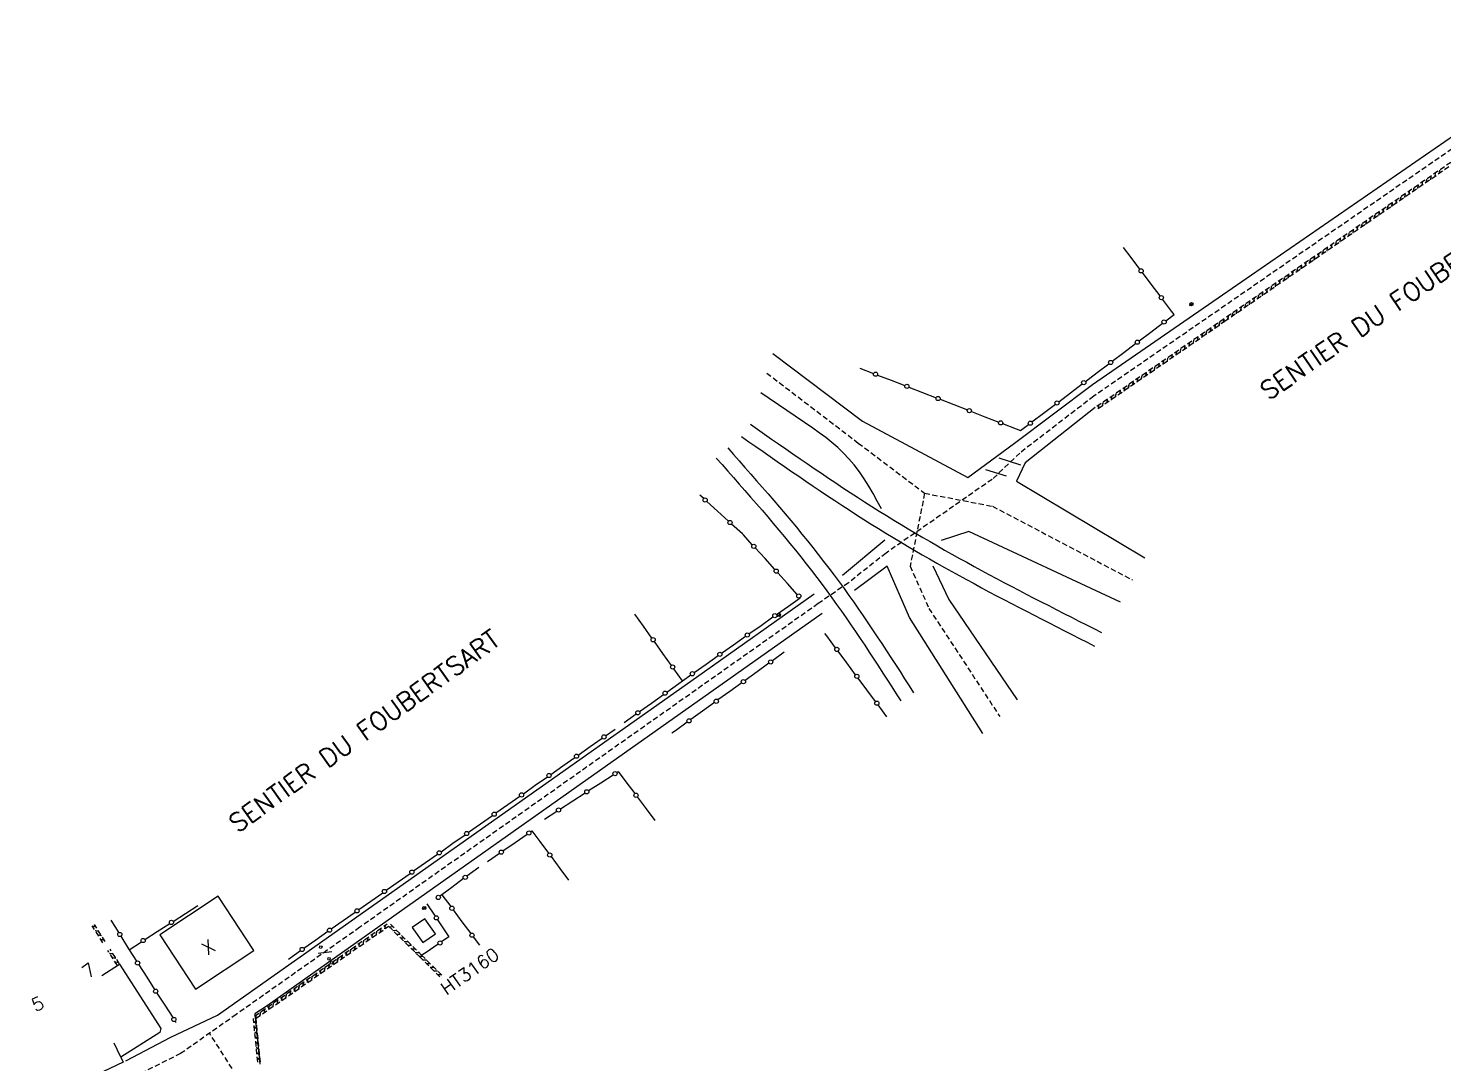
# Model space of a CAD drawing. Header units: millimetres. Extents: x 111999 to 113000, y 155000 to 156001.
# Drawn here: x 112513.3 to 112648.2, y 155901.4 to 156000 of the extents above; entities that cross this region are included whole.
import ezdxf
from ezdxf.enums import TextEntityAlignment as Align

# ---------------------------------------------------------------- set-up
doc = ezdxf.new("R2010")
doc.units = ezdxf.units.MM
doc.linetypes.add('DASHED', pattern=[0.75, 0.5, -0.25])
for name, color, linetype in [('W0001', 6, 'DASHED'), ('W0008', 7, 'CONTINUOUS'), ('W0112', 1, 'DASHED'), ('W0322', 7, 'CONTINUOUS'), ('W0471', 7, 'CONTINUOUS'), ('W0700', 7, 'CONTINUOUS'), ('W0989', 7, 'CONTINUOUS'), ('W0991', 7, 'CONTINUOUS'), ('W1102', 7, 'CONTINUOUS')]:
    doc.layers.add(name, color=color, linetype=linetype)
doc.styles.get("Standard").update_dxf_attribs({"font": 'romans.shx', "width": 0.85})

msp = doc.modelspace()

# ---------------------------------------------------------------- linework, layer by layer
at = {"layer": 'W0001'}
for p, q in [((112665.79, 156000), (112614.95, 155964.94)), ((112583.76, 155967.14), (112592.49, 155960.47)), ((112614.95, 155964.94), (112607.89, 155959.52)), ((112592.49, 155960.47), (112598.81, 155955.69)), ((112607.89, 155959.52), (112605.26, 155957.01)), ((112605.26, 155957.01), (112595.13, 155949.98)), ((112598.81, 155955.69), (112597.43, 155948.74)), ((112598.81, 155955.69), (112605.3, 155954.44)), ((112605.3, 155954.44), (112618.65, 155947.41)), ((112595.13, 155949.98), (112591.54, 155947.15)), ((112597.43, 155948.74), (112599.23, 155944.7)), ((112591.54, 155947.15), (112588.66, 155945.16)), ((112588.66, 155945.16), (112544.94, 155914.31)), ((112599.23, 155944.7), (112605.99, 155934.39)), ((112544.94, 155914.31), (112533.15, 155906)), ((112533.15, 155906), (112527.85, 155902.27)), ((112532.77, 155900.86), (112530.61, 155904.21)), ((112527.85, 155902.27), (112520.93, 155898.84))]:
    msp.add_line(p, q, dxfattribs=at)
at = {"layer": 'W0008'}
for p, q in [((112627.23, 155974.6), (112664.06, 156000)), ((112614.81, 155966.04), (112627.23, 155974.6)), ((112584.34, 155969), (112592.88, 155962.55)), ((112607.38, 155960.45), (112614.81, 155966.04)), ((112588.16, 155961.88), (112583.18, 155965.27)), ((112615.08, 155963.85), (112608.41, 155958.58)), ((112588.77, 155961.45), (112588.16, 155961.88)), ((112589.38, 155961), (112588.77, 155961.45)), ((112592.88, 155962.55), (112602.93, 155957.17)), ((112589.97, 155960.52), (112589.38, 155961)), ((112590.54, 155960.03), (112589.97, 155960.52)), ((112591.08, 155959.51), (112590.54, 155960.03)), ((112602.93, 155957.17), (112607.38, 155960.45)), ((112591.6, 155958.96), (112591.08, 155959.51)), ((112592.09, 155958.39), (112591.6, 155958.96)), ((112592.59, 155957.74), (112592.09, 155958.39)), ((112593.05, 155957.07), (112592.59, 155957.74)), ((112608.41, 155958.58), (112607.58, 155956.84)), ((112593.48, 155956.37), (112593.05, 155957.07)), ((112593.9, 155955.66), (112593.48, 155956.37)), ((112607.58, 155956.84), (112619.82, 155949.53)), ((112594.3, 155954.93), (112593.9, 155955.66)), ((112594.69, 155954.2), (112594.3, 155954.93)), ((112603.02, 155952.05), (112600.38, 155951.19)), ((112617.48, 155945.29), (112603.02, 155952.05)), ((112590.97, 155947.88), (112595.01, 155951.25)), ((112595.25, 155948.72), (112592.12, 155946.42)), ((112597.36, 155943.85), (112595.25, 155948.72)), ((112599.61, 155948.77), (112601.11, 155945.56)), ((112577.04, 155938.14), (112588.29, 155946.11)), ((112601.11, 155945.56), (112607.63, 155935.98)), ((112589.04, 155944.21), (112548.94, 155915.9)), ((112604.36, 155932.79), (112597.36, 155943.85)), ((112531.37, 155905.95), (112577.04, 155938.14)), ((112548.94, 155915.9), (112536.1, 155906.83)), ((112536.1, 155906.83), (112534.93, 155906.05)), ((112534.93, 155906.05), (112535.4, 155901.26)), ((112526.92, 155903.83), (112531.37, 155905.95)), ((112522.64, 155901.58), (112526.92, 155903.83))]:
    msp.add_line(p, q, dxfattribs=at)
at = {"layer": 'W0112'}
for p, q in [((112667.52, 156000), (112627.38, 155972.31)), ((112667.96, 156000), (112627.52, 155972.11)), ((112647.09, 155985.9), (112647.05, 155985.57)), ((112647.1, 155985.92), (112647.06, 155985.58)), ((112647.5, 155986.19), (112647.46, 155985.86)), ((112647.51, 155986.2), (112647.47, 155985.87)), ((112647.91, 155986.47), (112647.87, 155986.14)), ((112647.92, 155986.48), (112647.89, 155986.15)), ((112645.03, 155984.48), (112644.99, 155984.15)), ((112645.04, 155984.5), (112645, 155984.17)), ((112645.44, 155984.77), (112645.4, 155984.44)), ((112645.46, 155984.78), (112645.42, 155984.45)), ((112645.85, 155985.05), (112645.81, 155984.72)), ((112645.87, 155985.06), (112645.83, 155984.73)), ((112646.26, 155985.34), (112646.22, 155985.01)), ((112646.28, 155985.35), (112646.24, 155985.02)), ((112646.67, 155985.62), (112646.63, 155985.29)), ((112646.69, 155985.63), (112646.65, 155985.3)), ((112642.97, 155983.07), (112642.93, 155982.73)), ((112642.99, 155983.08), (112642.95, 155982.75)), ((112643.38, 155983.35), (112643.34, 155983.02)), ((112643.4, 155983.36), (112643.36, 155983.03)), ((112643.79, 155983.63), (112643.75, 155983.3)), ((112643.81, 155983.64), (112643.77, 155983.31)), ((112644.2, 155983.92), (112644.16, 155983.59)), ((112644.22, 155983.93), (112644.18, 155983.6)), ((112644.62, 155984.2), (112644.58, 155983.87)), ((112644.63, 155984.21), (112644.59, 155983.88)), ((112640.91, 155981.65), (112640.87, 155981.31)), ((112640.93, 155981.66), (112640.89, 155981.33)), ((112641.32, 155981.93), (112641.28, 155981.6)), ((112641.34, 155981.94), (112641.3, 155981.61)), ((112641.73, 155982.21), (112641.7, 155981.88)), ((112641.75, 155982.22), (112641.71, 155981.89)), ((112642.15, 155982.5), (112642.11, 155982.17)), ((112642.16, 155982.51), (112642.12, 155982.18)), ((112642.56, 155982.78), (112642.52, 155982.45)), ((112642.57, 155982.79), (112642.54, 155982.46)), ((112639.26, 155980.51), (112639.23, 155980.18)), ((112639.28, 155980.52), (112639.24, 155980.19)), ((112639.68, 155980.79), (112639.64, 155980.46)), ((112639.69, 155980.81), (112639.65, 155980.47)), ((112640.09, 155981.08), (112640.05, 155980.75)), ((112640.1, 155981.09), (112640.07, 155980.76)), ((112640.5, 155981.36), (112640.46, 155981.03)), ((112640.52, 155981.37), (112640.48, 155981.04)), ((112637.21, 155979.09), (112637.17, 155978.76)), ((112637.22, 155979.1), (112637.18, 155978.77)), ((112637.62, 155979.37), (112637.58, 155979.04)), ((112637.63, 155979.39), (112637.6, 155979.06)), ((112638.03, 155979.66), (112637.99, 155979.33)), ((112638.05, 155979.67), (112638.01, 155979.34)), ((112638.44, 155979.94), (112638.4, 155979.61)), ((112638.46, 155979.95), (112638.42, 155979.62)), ((112638.85, 155980.23), (112638.81, 155979.9)), ((112638.87, 155980.24), (112638.83, 155979.91)), ((112635.15, 155977.67), (112635.11, 155977.34)), ((112635.17, 155977.68), (112635.13, 155977.35)), ((112635.56, 155977.96), (112635.52, 155977.62)), ((112635.58, 155977.97), (112635.54, 155977.64)), ((112635.97, 155978.24), (112635.93, 155977.91)), ((112635.99, 155978.25), (112635.95, 155977.92)), ((112636.38, 155978.52), (112636.34, 155978.19)), ((112636.4, 155978.53), (112636.36, 155978.2)), ((112636.8, 155978.81), (112636.76, 155978.48)), ((112636.81, 155978.82), (112636.77, 155978.49)), ((112633.09, 155976.25), (112633.05, 155975.92)), ((112633.11, 155976.26), (112633.07, 155975.93)), ((112633.5, 155976.54), (112633.46, 155976.2)), ((112633.52, 155976.55), (112633.48, 155976.22)), ((112633.91, 155976.82), (112633.88, 155976.49)), ((112633.93, 155976.83), (112633.89, 155976.5)), ((112634.33, 155977.1), (112634.29, 155976.77)), ((112634.34, 155977.11), (112634.3, 155976.78)), ((112634.74, 155977.39), (112634.7, 155977.06)), ((112634.75, 155977.4), (112634.71, 155977.07)), ((112631.44, 155975.12), (112631.41, 155974.79)), ((112631.46, 155975.13), (112631.42, 155974.8)), ((112631.86, 155975.4), (112631.82, 155975.07)), ((112631.87, 155975.41), (112631.83, 155975.08)), ((112632.27, 155975.68), (112632.23, 155975.35)), ((112632.28, 155975.7), (112632.25, 155975.36)), ((112632.68, 155975.97), (112632.64, 155975.64)), ((112632.7, 155975.98), (112632.66, 155975.65)), ((112629.39, 155973.7), (112629.35, 155973.37)), ((112629.4, 155973.71), (112629.36, 155973.38)), ((112629.8, 155973.98), (112629.76, 155973.65)), ((112629.81, 155973.99), (112629.78, 155973.66)), ((112630.21, 155974.26), (112630.17, 155973.93)), ((112630.23, 155974.28), (112630.19, 155973.95)), ((112630.62, 155974.55), (112630.58, 155974.22)), ((112630.64, 155974.56), (112630.6, 155974.23)), ((112631.03, 155974.83), (112630.99, 155974.5)), ((112631.05, 155974.84), (112631.01, 155974.51)), ((112627.38, 155972.31), (112615.19, 155963.91)), ((112627.33, 155972.28), (112627.29, 155971.95)), ((112627.35, 155972.29), (112627.31, 155971.96)), ((112627.74, 155972.56), (112627.7, 155972.23)), ((112627.76, 155972.57), (112627.72, 155972.24)), ((112628.15, 155972.85), (112628.11, 155972.51)), ((112628.17, 155972.86), (112628.13, 155972.53)), ((112628.56, 155973.13), (112628.52, 155972.8)), ((112628.58, 155973.14), (112628.54, 155972.81)), ((112628.98, 155973.41), (112628.94, 155973.08)), ((112628.99, 155973.42), (112628.95, 155973.09)), ((112627.52, 155972.11), (112615.33, 155963.71)), ((112625.27, 155970.86), (112625.23, 155970.53)), ((112625.29, 155970.87), (112625.25, 155970.54)), ((112625.68, 155971.14), (112625.64, 155970.81)), ((112625.7, 155971.15), (112625.66, 155970.82)), ((112626.09, 155971.43), (112626.05, 155971.1)), ((112626.11, 155971.44), (112626.07, 155971.11)), ((112626.51, 155971.71), (112626.47, 155971.38)), ((112626.52, 155971.72), (112626.48, 155971.39)), ((112626.92, 155971.99), (112626.88, 155971.66)), ((112626.93, 155972.01), (112626.89, 155971.67)), ((112623.62, 155969.72), (112623.58, 155969.39)), ((112623.64, 155969.73), (112623.6, 155969.4)), ((112624.04, 155970.01), (112624, 155969.68)), ((112624.05, 155970.02), (112624.01, 155969.69)), ((112624.45, 155970.29), (112624.41, 155969.96)), ((112624.46, 155970.3), (112624.42, 155969.97)), ((112624.86, 155970.57), (112624.82, 155970.24)), ((112624.88, 155970.59), (112624.84, 155970.26)), ((112621.57, 155968.3), (112621.53, 155967.97)), ((112621.58, 155968.32), (112621.54, 155967.99)), ((112621.98, 155968.59), (112621.94, 155968.26)), ((112621.99, 155968.6), (112621.95, 155968.27)), ((112622.39, 155968.87), (112622.35, 155968.54)), ((112622.41, 155968.88), (112622.37, 155968.55)), ((112622.8, 155969.16), (112622.76, 155968.83)), ((112622.82, 155969.17), (112622.78, 155968.84)), ((112623.21, 155969.44), (112623.17, 155969.11)), ((112623.23, 155969.45), (112623.19, 155969.12)), ((112619.51, 155966.89), (112619.47, 155966.55)), ((112619.52, 155966.9), (112619.48, 155966.57)), ((112619.92, 155967.17), (112619.88, 155966.84)), ((112619.94, 155967.18), (112619.9, 155966.85)), ((112620.33, 155967.45), (112620.29, 155967.12)), ((112620.35, 155967.46), (112620.31, 155967.13)), ((112620.74, 155967.74), (112620.7, 155967.41)), ((112620.76, 155967.75), (112620.72, 155967.42)), ((112621.15, 155968.02), (112621.11, 155967.69)), ((112621.17, 155968.03), (112621.13, 155967.7)), ((112617.45, 155965.47), (112617.41, 155965.14)), ((112617.47, 155965.48), (112617.43, 155965.15)), ((112617.86, 155965.75), (112617.82, 155965.42)), ((112617.88, 155965.76), (112617.84, 155965.43)), ((112618.27, 155966.03), (112618.23, 155965.7)), ((112618.29, 155966.05), (112618.25, 155965.71)), ((112618.68, 155966.32), (112618.64, 155965.99)), ((112618.7, 155966.33), (112618.66, 155966)), ((112619.1, 155966.6), (112619.06, 155966.27)), ((112619.11, 155966.61), (112619.07, 155966.28)), ((112615.41, 155964.06), (112615.37, 155963.73)), ((112615.8, 155964.33), (112615.76, 155964)), ((112615.82, 155964.34), (112615.78, 155964.01)), ((112616.21, 155964.62), (112616.17, 155964.28)), ((112616.23, 155964.63), (112616.19, 155964.3)), ((112616.63, 155964.9), (112616.59, 155964.57)), ((112616.64, 155964.91), (112616.6, 155964.58)), ((112617.04, 155965.18), (112617, 155964.85)), ((112617.05, 155965.19), (112617.01, 155964.86)), ((112615.39, 155964.05), (112615.35, 155963.72)), ((112520.45, 155912.82), (112519.43, 155914.44)), ((112519.77, 155914.36), (112519.45, 155914.41)), ((112519.79, 155914.34), (112519.46, 155914.39)), ((112520.66, 155912.96), (112519.64, 155914.57)), ((112534.91, 155905.85), (112547.54, 155914.63)), ((112535.05, 155905.64), (112547.69, 155914.42)), ((112546.93, 155913.9), (112546.97, 155914.23)), ((112546.95, 155913.91), (112546.99, 155914.24)), ((112547.34, 155914.18), (112547.38, 155914.51)), ((112547.36, 155914.19), (112547.4, 155914.52)), ((112547.69, 155914.42), (112550.63, 155911.52)), ((112547.74, 155914.37), (112548.08, 155914.39)), ((112547.76, 155914.35), (112548.09, 155914.38)), ((112547.86, 155914.6), (112550.81, 155911.69)), ((112520.04, 155913.94), (112519.71, 155913.99)), ((112520.05, 155913.92), (112519.72, 155913.97)), ((112520.31, 155913.51), (112519.98, 155913.57)), ((112520.32, 155913.5), (112519.99, 155913.55)), ((112520.58, 155913.09), (112520.25, 155913.14)), ((112520.59, 155913.07), (112520.26, 155913.13)), ((112544.88, 155912.47), (112544.92, 155912.8)), ((112544.89, 155912.48), (112544.93, 155912.81)), ((112545.29, 155912.76), (112545.33, 155913.09)), ((112545.31, 155912.77), (112545.34, 155913.1)), ((112545.7, 155913.04), (112545.74, 155913.37)), ((112545.72, 155913.05), (112545.75, 155913.38)), ((112546.11, 155913.33), (112546.15, 155913.66)), ((112546.13, 155913.34), (112546.16, 155913.67)), ((112546.52, 155913.61), (112546.56, 155913.94)), ((112546.54, 155913.62), (112546.57, 155913.95)), ((112548.1, 155914.02), (112548.43, 155914.04)), ((112548.11, 155914), (112548.45, 155914.03)), ((112548.46, 155913.66), (112548.79, 155913.69)), ((112548.47, 155913.65), (112548.8, 155913.67)), ((112548.81, 155913.31), (112549.14, 155913.34)), ((112548.83, 155913.3), (112549.16, 155913.32)), ((112549.17, 155912.96), (112549.5, 155912.99)), ((112549.18, 155912.95), (112549.51, 155912.97)), ((112521.83, 155910.67), (112520.91, 155912.1)), ((112521.41, 155911.78), (112521.08, 155911.83)), ((112521.42, 155911.77), (112521.09, 155911.82)), ((112522.04, 155910.81), (112521.12, 155912.24)), ((112541.11, 155912.36), (112541.14, 155912.56)), ((112541.11, 155912.36), (112541.3, 155912.33)), ((112541.14, 155912.56), (112541.34, 155912.53)), ((112541.34, 155912.53), (112541.3, 155912.33)), ((112543.24, 155911.33), (112543.27, 155911.66)), ((112543.25, 155911.34), (112543.29, 155911.67)), ((112543.65, 155911.61), (112543.68, 155911.95)), ((112543.66, 155911.63), (112543.7, 155911.96)), ((112544.06, 155911.9), (112544.09, 155912.23)), ((112544.07, 155911.91), (112544.11, 155912.24)), ((112544.47, 155912.19), (112544.51, 155912.52)), ((112544.48, 155912.2), (112544.52, 155912.53)), ((112549.52, 155912.61), (112549.85, 155912.63)), ((112549.54, 155912.6), (112549.87, 155912.62)), ((112549.88, 155912.26), (112550.21, 155912.28)), ((112549.89, 155912.25), (112550.22, 155912.27)), ((112550.23, 155911.91), (112550.57, 155911.93)), ((112550.25, 155911.89), (112550.58, 155911.92)), ((112550.59, 155911.56), (112550.92, 155911.58)), ((112550.6, 155911.54), (112550.94, 155911.57)), ((112550.63, 155911.52), (112552.77, 155909.41)), ((112550.81, 155911.69), (112552.94, 155909.58)), ((112521.68, 155911.36), (112521.35, 155911.41)), ((112521.69, 155911.35), (112521.36, 155911.4)), ((112521.95, 155910.94), (112521.62, 155910.99)), ((112521.96, 155910.93), (112521.63, 155910.98)), ((112541.18, 155909.9), (112541.22, 155910.23)), ((112541.2, 155909.91), (112541.24, 155910.25)), ((112541.59, 155910.19), (112541.63, 155910.52)), ((112541.61, 155910.2), (112541.65, 155910.53)), ((112541.89, 155911.25), (112541.92, 155911.44)), ((112541.89, 155911.25), (112542.08, 155911.21)), ((112541.92, 155911.44), (112542.12, 155911.41)), ((112542, 155910.47), (112542.04, 155910.8)), ((112542.02, 155910.48), (112542.06, 155910.82)), ((112542.12, 155911.41), (112542.08, 155911.21)), ((112542.15, 155910.86), (112542.18, 155911.05)), ((112542.15, 155910.86), (112542.34, 155910.82)), ((112542.18, 155911.05), (112542.38, 155911.02)), ((112542.38, 155911.02), (112542.34, 155910.82)), ((112542.41, 155910.76), (112542.45, 155911.09)), ((112542.43, 155910.77), (112542.47, 155911.1)), ((112542.83, 155911.04), (112542.86, 155911.38)), ((112542.84, 155911.06), (112542.88, 155911.39)), ((112550.95, 155911.21), (112551.28, 155911.23)), ((112550.96, 155911.19), (112551.29, 155911.21)), ((112551.3, 155910.85), (112551.63, 155910.88)), ((112551.32, 155910.84), (112551.65, 155910.86)), ((112551.66, 155910.5), (112551.99, 155910.53)), ((112551.67, 155910.49), (112552, 155910.51)), ((112552.01, 155910.15), (112552.35, 155910.17)), ((112552.03, 155910.14), (112552.36, 155910.16)), ((112539.13, 155908.48), (112539.17, 155908.81)), ((112539.15, 155908.49), (112539.18, 155908.82)), ((112539.54, 155908.76), (112539.58, 155909.09)), ((112539.56, 155908.77), (112539.59, 155909.1)), ((112539.95, 155909.05), (112539.99, 155909.38)), ((112539.97, 155909.06), (112540.01, 155909.39)), ((112540.36, 155909.33), (112540.4, 155909.66)), ((112540.38, 155909.34), (112540.42, 155909.67)), ((112540.77, 155909.62), (112540.81, 155909.95)), ((112540.79, 155909.63), (112540.83, 155909.96)), ((112552.37, 155909.8), (112552.7, 155909.82)), ((112552.38, 155909.79), (112552.72, 155909.81)), ((112537.49, 155907.34), (112537.53, 155907.67)), ((112537.5, 155907.35), (112537.54, 155907.68)), ((112537.9, 155907.62), (112537.94, 155907.95)), ((112537.91, 155907.63), (112537.95, 155907.96)), ((112538.31, 155907.91), (112538.35, 155908.24)), ((112538.32, 155907.92), (112538.36, 155908.25)), ((112538.72, 155908.19), (112538.76, 155908.52)), ((112538.74, 155908.2), (112538.77, 155908.53)), ((112535.43, 155905.91), (112535.47, 155906.24)), ((112535.45, 155905.92), (112535.49, 155906.25)), ((112535.84, 155906.19), (112535.88, 155906.52)), ((112535.86, 155906.21), (112535.9, 155906.54)), ((112536.26, 155906.48), (112536.29, 155906.81)), ((112536.27, 155906.49), (112536.31, 155906.82)), ((112536.67, 155906.76), (112536.7, 155907.1)), ((112536.68, 155906.78), (112536.72, 155907.11)), ((112537.08, 155907.05), (112537.11, 155907.38)), ((112537.09, 155907.06), (112537.13, 155907.39)), ((112535.21, 155901.46), (112534.8, 155905.62)), ((112535.1, 155905.13), (112534.83, 155905.33)), ((112535.1, 155905.11), (112534.83, 155905.31)), ((112535.15, 155904.63), (112534.88, 155904.83)), ((112535.15, 155904.61), (112534.88, 155904.81)), ((112535.02, 155905.62), (112535.06, 155905.95)), ((112535.04, 155905.63), (112535.08, 155905.97)), ((112535.46, 155901.49), (112535.05, 155905.64)), ((112535.2, 155904.14), (112534.93, 155904.33)), ((112535.2, 155904.12), (112534.93, 155904.31)), ((112535.25, 155903.64), (112534.98, 155903.83)), ((112535.25, 155903.62), (112534.98, 155903.81)), ((112535.3, 155903.14), (112535.03, 155903.34)), ((112535.3, 155903.12), (112535.03, 155903.32)), ((112535.34, 155902.64), (112535.07, 155902.84)), ((112535.35, 155902.62), (112535.08, 155902.82)), ((112535.39, 155902.15), (112535.12, 155902.34)), ((112535.4, 155902.13), (112535.13, 155902.32)), ((112535.44, 155901.65), (112535.17, 155901.84)), ((112535.44, 155901.63), (112535.17, 155901.82))]:
    msp.add_line(p, q, dxfattribs=at)
at = {"layer": 'W0322'}
for p, q in [((112618.5, 155978.16), (112617.78, 155979.11)), ((112619.34, 155977.04), (112618.5, 155978.16)), ((112620.43, 155975.6), (112619.59, 155976.72)), ((112621.27, 155974.49), (112620.43, 155975.6)), ((112622.36, 155973.05), (112621.51, 155974.17)), ((112621.81, 155972.13), (112622.6, 155972.73)), ((112622.6, 155972.73), (112622.36, 155973.05)), ((112619.26, 155970.2), (112620.38, 155971.04)), ((112620.38, 155971.04), (112621.49, 155971.89)), ((112617.82, 155969.11), (112618.94, 155969.96)), ((112616.71, 155968.27), (112617.82, 155969.11)), ((112592.64, 155967.61), (112593.95, 155967.1)), ((112594.32, 155966.95), (112595.62, 155966.45)), ((112614.15, 155966.34), (112615.27, 155967.18)), ((112615.27, 155967.18), (112616.39, 155968.03)), ((112595.62, 155966.45), (112596.93, 155965.94)), ((112597.3, 155965.8), (112598.61, 155965.29)), ((112612.72, 155965.25), (112613.83, 155966.1)), ((112598.61, 155965.29), (112599.91, 155964.78)), ((112600.28, 155964.64), (112601.59, 155964.13)), ((112601.59, 155964.13), (112602.89, 155963.62)), ((112610.16, 155963.32), (112611.28, 155964.17)), ((112611.6, 155964.41), (112612.72, 155965.25)), ((112603.27, 155963.48), (112604.57, 155962.97)), ((112604.57, 155962.97), (112605.88, 155962.46)), ((112609.05, 155962.48), (112610.16, 155963.32)), ((112606.25, 155962.32), (112607.55, 155961.81)), ((112607.55, 155961.81), (112607.95, 155961.65)), ((112607.95, 155961.65), (112608.73, 155962.24)), ((112577.74, 155955.18), (112577.37, 155955.51)), ((112579.07, 155953.97), (112578.03, 155954.91)), ((112580.1, 155953.02), (112579.07, 155953.97)), ((112581.43, 155951.81), (112580.4, 155952.75)), ((112581.54, 155951.71), (112581.43, 155951.81)), ((112582.38, 155950.78), (112581.54, 155951.71)), ((112583.59, 155949.45), (112582.65, 155950.49)), ((112584.53, 155948.41), (112583.59, 155949.45)), ((112585.73, 155947.07), (112584.8, 155948.11)), ((112586.67, 155946.04), (112585.73, 155947.07)), ((112585.82, 155944.93), (112586.95, 155945.73)), ((112586.95, 155945.73), (112586.94, 155945.74)), ((112571.99, 155943.02), (112571.17, 155944.16)), ((112583.21, 155943.09), (112584.35, 155943.89)), ((112584.68, 155944.12), (112585.82, 155944.93)), ((112572.8, 155941.88), (112571.99, 155943.02)), ((112582.06, 155942.28), (112583.21, 155943.09)), ((112573.85, 155940.42), (112573.04, 155941.55)), ((112579.45, 155940.44), (112580.59, 155941.25)), ((112580.59, 155941.25), (112581.73, 155942.05)), ((112589.48, 155942.08), (112589.31, 155942.31)), ((112590.32, 155940.96), (112589.48, 155942.08)), ((112574.67, 155939.28), (112573.85, 155940.42)), ((112577.97, 155939.4), (112579.12, 155940.21)), ((112585.43, 155940.54), (112584.29, 155939.72)), ((112591.39, 155939.51), (112590.56, 155940.64)), ((112575.72, 155937.82), (112574.9, 155938.95)), ((112576.83, 155938.6), (112577.97, 155939.4)), ((112582.83, 155938.66), (112581.69, 155937.85)), ((112583.97, 155939.48), (112582.83, 155938.66)), ((112592.23, 155938.39), (112591.39, 155939.51)), ((112574.22, 155936.74), (112575.36, 155937.56)), ((112575.36, 155937.56), (112575.72, 155937.82)), ((112575.72, 155937.82), (112576.5, 155938.37)), ((112581.37, 155937.61), (112580.23, 155936.79)), ((112593.31, 155936.95), (112592.47, 155938.07)), ((112572.76, 155935.69), (112573.9, 155936.51)), ((112578.77, 155935.74), (112577.64, 155934.92)), ((112580.23, 155936.79), (112579.1, 155935.98)), ((112594.14, 155935.83), (112593.31, 155936.95)), ((112570.16, 155933.83), (112571.3, 155934.65)), ((112571.62, 155934.88), (112572.76, 155935.69)), ((112577.64, 155934.92), (112576.5, 155934.11)), ((112595.22, 155934.38), (112594.38, 155935.51)), ((112568.39, 155932.57), (112569.3, 155933.21)), ((112575.04, 155933.05), (112574.71, 155932.82)), ((112576.18, 155933.87), (112575.04, 155933.05)), ((112566.92, 155931.54), (112568.06, 155932.34)), ((112564.3, 155929.7), (112565.44, 155930.5)), ((112565.77, 155930.73), (112566.92, 155931.54)), ((112563.15, 155928.89), (112564.3, 155929.7)), ((112569.45, 155929.07), (112569.6, 155929.17)), ((112569.6, 155929.17), (112570.33, 155928.19)), ((112560.54, 155927.05), (112561.68, 155927.86)), ((112561.68, 155927.86), (112562.83, 155928.66)), ((112566.76, 155927.34), (112567.94, 155928.09)), ((112567.94, 155928.09), (112569.11, 155928.85)), ((112570.33, 155928.19), (112571.17, 155927.07)), ((112559.07, 155926.01), (112560.21, 155926.82)), ((112564.07, 155925.6), (112565.25, 155926.36)), ((112565.25, 155926.36), (112566.43, 155927.12)), ((112571.41, 155926.74), (112572.24, 155925.62)), ((112556.45, 155924.17), (112557.59, 155924.98)), ((112557.92, 155925.21), (112559.07, 155926.01)), ((112562.56, 155924.63), (112563.74, 155925.38)), ((112572.24, 155925.62), (112573.08, 155924.5)), ((112555.3, 155923.37), (112556.45, 155924.17)), ((112552.69, 155921.52), (112553.83, 155922.33)), ((112553.83, 155922.33), (112554.98, 155923.14)), ((112558.6, 155921.59), (112559.75, 155922.39)), ((112559.75, 155922.39), (112560.91, 155923.18)), ((112561.23, 155923.41), (112561.35, 155923.5)), ((112561.35, 155923.5), (112562.1, 155922.49)), ((112562.1, 155922.49), (112562.94, 155921.37)), ((112551.22, 155920.49), (112552.36, 155921.29)), ((112557.12, 155920.57), (112558.27, 155921.37)), ((112563.18, 155921.05), (112564.02, 155919.92)), ((112550.07, 155919.68), (112551.22, 155920.49)), ((112556.28, 155920.02), (112555.16, 155919.18)), ((112564.02, 155919.92), (112564.85, 155918.8)), ((112547.45, 155917.84), (112548.6, 155918.65)), ((112548.6, 155918.65), (112549.74, 155919.45)), ((112554.84, 155918.95), (112553.71, 155918.11)), ((112545.98, 155916.8), (112547.13, 155917.61)), ((112552.27, 155917.04), (112552.21, 155917)), ((112552.78, 155917.41), (112552.59, 155917.28)), ((112553.71, 155918.11), (112552.78, 155917.41)), ((112552.78, 155917.41), (112553.61, 155916.29)), ((112527.15, 155914.88), (112528.32, 155915.64)), ((112528.32, 155915.64), (112529.5, 155916.4)), ((112543.36, 155914.96), (112544.51, 155915.77)), ((112544.84, 155916), (112545.98, 155916.8)), ((112551.35, 155916.54), (112552.13, 155915.38)), ((112553.85, 155915.97), (112554.69, 155914.84)), ((112521.21, 155914.99), (112521.95, 155913.8)), ((112525.63, 155913.91), (112526.81, 155914.67)), ((112542.22, 155914.16), (112543.36, 155914.96)), ((112552.35, 155915.04), (112553.12, 155913.88)), ((112554.69, 155914.84), (112555.52, 155913.72)), ((112522.16, 155913.46), (112522.89, 155912.26)), ((112522.94, 155912.18), (112524.12, 155912.94)), ((112524.45, 155913.16), (112525.63, 155913.91)), ((112539.6, 155912.32), (112540.75, 155913.12)), ((112540.75, 155913.12), (112541.89, 155913.93)), ((112553.44, 155913.4), (112552.75, 155912.94)), ((112553.12, 155913.88), (112553.44, 155913.4)), ((112555.76, 155913.4), (112556.36, 155912.6)), ((112522.89, 155912.26), (112522.94, 155912.18)), ((112522.94, 155912.18), (112523.64, 155911.08)), ((112538.13, 155911.28), (112539.28, 155912.09)), ((112542.26, 155911.96), (112540.96, 155911.8)), ((112551.27, 155911.92), (112550.8, 155911.61)), ((112552.42, 155912.71), (112551.27, 155911.92)), ((112523.86, 155910.75), (112524.62, 155909.57)), ((112524.62, 155909.57), (112525.37, 155908.39)), ((112525.59, 155908.05), (112526.34, 155906.88)), ((112526.34, 155906.88), (112527.1, 155905.7)), ((112527.32, 155905.36), (112527.39, 155905.25))]:
    msp.add_line(p, q, dxfattribs=at)
for centre in [(112619.46, 155976.88), (112621.39, 155974.33), (112621.65, 155972.01), (112619.1, 155970.08), (112616.55, 155968.15), (112594.13, 155967.03), (112597.12, 155965.87), (112613.99, 155966.22), (112600.1, 155964.71), (112611.44, 155964.29), (112603.08, 155963.55), (112606.06, 155962.39), (112608.89, 155962.36), (112577.88, 155955.04), (112580.25, 155952.89), (112582.52, 155950.63), (112584.66, 155948.26), (112586.81, 155945.89), (112584.52, 155944.01), (112572.92, 155941.72), (112581.9, 155942.17), (112579.28, 155940.33), (112584.13, 155939.6), (112590.44, 155940.8), (112574.78, 155939.12), (112576.66, 155938.48), (112592.35, 155938.23), (112581.53, 155937.73), (112574.06, 155936.63), (112578.94, 155935.86), (112594.26, 155935.67), (112571.46, 155934.76), (112576.34, 155933.99), (112568.23, 155932.46), (112565.61, 155930.62), (112569.28, 155928.96), (112562.99, 155928.78), (112560.37, 155926.93), (112566.59, 155927.23), (112571.29, 155926.9), (112557.76, 155925.09), (112563.9, 155925.49), (112555.14, 155923.25), (112561.07, 155923.3), (112552.52, 155921.41), (112558.44, 155921.48), (112563.06, 155921.21), (112549.91, 155919.57), (112555, 155919.07), (112547.29, 155917.73), (112552.43, 155917.16), (112544.67, 155915.88), (112553.73, 155916.13), (112526.98, 155914.78), (112542.06, 155914.04), (112552.24, 155915.21), (112522.05, 155913.63), (112524.28, 155913.05), (112552.59, 155912.82), (112555.64, 155913.56), (112539.44, 155912.2), (112523.75, 155910.91), (112525.48, 155908.22), (112527.21, 155905.53)]:
    msp.add_circle(centre, 0.2, dxfattribs=at)
at = {"layer": 'W0471'}
for p, q in [((112624.08, 155973.59), (112624.43, 155973.84)), ((112584.76, 155943.95), (112585.1, 155944.2)), ((112550.91, 155916.03), (112551.26, 155916.28))]:
    msp.add_line(p, q, dxfattribs=at)
for centre in [(112624.26, 155973.71), (112584.93, 155944.08), (112551.08, 155916.15)]:
    msp.add_circle(centre, 0.15, dxfattribs=at)
at = {"layer": 'W0700'}
for p, q in [((112582.19, 155962.27), (112582.86, 155961.8)), ((112582.86, 155961.8), (112583.54, 155961.32)), ((112581.36, 155961.08), (112582.04, 155960.6)), ((112582.04, 155960.6), (112582.72, 155960.13)), ((112582.72, 155960.13), (112583.4, 155959.66)), ((112583.54, 155961.32), (112584.21, 155960.85)), ((112584.21, 155960.85), (112584.89, 155960.38)), ((112584.89, 155960.38), (112585.57, 155959.91)), ((112578.94, 155959.04), (112579.49, 155958.42)), ((112580.03, 155960.01), (112580.58, 155959.38)), ((112580.58, 155959.38), (112581.13, 155958.76)), ((112581.13, 155958.76), (112581.68, 155958.13)), ((112583.4, 155959.66), (112584.08, 155959.18)), ((112584.08, 155959.18), (112584.76, 155958.71)), ((112584.76, 155958.71), (112585.44, 155958.24)), ((112585.57, 155959.91), (112586.25, 155959.45)), ((112586.25, 155959.45), (112586.93, 155958.98)), ((112586.93, 155958.98), (112587.61, 155958.51)), ((112605.89, 155959.06), (112607.95, 155958.4)), ((112579.49, 155958.42), (112580.04, 155957.8)), ((112580.04, 155957.8), (112580.59, 155957.18)), ((112581.68, 155958.13), (112582.24, 155957.5)), ((112582.24, 155957.5), (112582.79, 155956.88)), ((112585.44, 155958.24), (112586.12, 155957.77)), ((112586.12, 155957.77), (112586.8, 155957.3)), ((112587.61, 155958.51), (112588.29, 155958.05)), ((112588.29, 155958.05), (112588.97, 155957.59)), ((112588.97, 155957.59), (112589.65, 155957.13)), ((112606.63, 155957.31), (112604.66, 155957.93)), ((112580.59, 155957.18), (112581.13, 155956.56)), ((112581.13, 155956.56), (112581.68, 155955.94)), ((112582.79, 155956.88), (112583.33, 155956.25)), ((112583.33, 155956.25), (112583.88, 155955.62)), ((112586.8, 155957.3), (112587.49, 155956.84)), ((112587.49, 155956.84), (112588.17, 155956.37)), ((112588.17, 155956.37), (112588.86, 155955.91)), ((112589.65, 155957.13), (112590.34, 155956.67)), ((112590.34, 155956.67), (112591.02, 155956.21)), ((112591.02, 155956.21), (112591.71, 155955.76)), ((112581.68, 155955.94), (112582.22, 155955.31)), ((112582.22, 155955.31), (112582.77, 155954.69)), ((112582.77, 155954.69), (112583.31, 155954.06)), ((112583.88, 155955.62), (112584.43, 155954.99)), ((112584.43, 155954.99), (112584.97, 155954.35)), ((112588.86, 155955.91), (112589.55, 155955.45)), ((112589.55, 155955.45), (112590.24, 155954.99)), ((112590.24, 155954.99), (112590.93, 155954.54)), ((112591.71, 155955.76), (112592.4, 155955.31)), ((112592.4, 155955.31), (112593.09, 155954.87)), ((112593.09, 155954.87), (112593.78, 155954.42)), ((112583.31, 155954.06), (112583.85, 155953.43)), ((112583.85, 155953.43), (112584.38, 155952.8)), ((112584.97, 155954.35), (112585.51, 155953.72)), ((112585.51, 155953.72), (112586.04, 155953.08)), ((112590.93, 155954.54), (112591.62, 155954.09)), ((112591.62, 155954.09), (112592.32, 155953.64)), ((112592.32, 155953.64), (112593.01, 155953.19)), ((112593.78, 155954.42), (112594.48, 155953.98)), ((112594.48, 155953.98), (112595.18, 155953.55)), ((112595.18, 155953.55), (112595.88, 155953.12)), ((112584.38, 155952.8), (112584.91, 155952.17)), ((112584.91, 155952.17), (112585.44, 155951.54)), ((112586.04, 155953.08), (112586.58, 155952.44)), ((112586.58, 155952.44), (112587.11, 155951.8)), ((112593.01, 155953.19), (112593.71, 155952.75)), ((112593.71, 155952.75), (112594.41, 155952.31)), ((112594.41, 155952.31), (112595.12, 155951.88)), ((112595.88, 155953.12), (112596.56, 155952.7)), ((112596.56, 155952.7), (112597.25, 155952.28)), ((112597.25, 155952.28), (112597.94, 155951.87)), ((112585.44, 155951.54), (112585.97, 155950.9)), ((112585.97, 155950.9), (112586.49, 155950.26)), ((112587.11, 155951.8), (112587.63, 155951.15)), ((112587.63, 155951.15), (112588.15, 155950.5)), ((112595.12, 155951.88), (112595.81, 155951.46)), ((112595.81, 155951.46), (112596.5, 155951.04)), ((112596.5, 155951.04), (112597.19, 155950.63)), ((112597.19, 155950.63), (112597.89, 155950.22)), ((112597.94, 155951.87), (112598.63, 155951.47)), ((112598.63, 155951.47), (112599.33, 155951.07)), ((112599.33, 155951.07), (112600.03, 155950.67)), ((112600.03, 155950.67), (112600.72, 155950.27)), ((112586.49, 155950.26), (112587.01, 155949.61)), ((112587.01, 155949.61), (112587.52, 155948.97)), ((112588.15, 155950.5), (112588.67, 155949.85)), ((112588.67, 155949.85), (112589.18, 155949.19)), ((112597.89, 155950.22), (112598.59, 155949.82)), ((112598.59, 155949.82), (112599.29, 155949.42)), ((112599.29, 155949.42), (112599.99, 155949.02)), ((112600.72, 155950.27), (112601.42, 155949.88)), ((112601.42, 155949.88), (112602.13, 155949.48)), ((112602.13, 155949.48), (112602.83, 155949.1)), ((112587.52, 155948.97), (112588.03, 155948.31)), ((112588.03, 155948.31), (112588.53, 155947.66)), ((112589.18, 155949.19), (112589.69, 155948.53)), ((112589.69, 155948.53), (112590.19, 155947.87)), ((112599.99, 155949.02), (112600.7, 155948.62)), ((112600.7, 155948.62), (112601.4, 155948.23)), ((112601.4, 155948.23), (112602.11, 155947.84)), ((112602.83, 155949.1), (112603.54, 155948.71)), ((112603.54, 155948.71), (112604.24, 155948.33)), ((112604.24, 155948.33), (112604.95, 155947.95)), ((112604.95, 155947.95), (112605.66, 155947.57)), ((112588.53, 155947.66), (112589.03, 155947)), ((112589.03, 155947), (112589.5, 155946.37)), ((112590.19, 155947.87), (112590.66, 155947.23)), ((112590.66, 155947.23), (112591.13, 155946.59)), ((112591.13, 155946.59), (112591.59, 155945.94)), ((112602.11, 155947.84), (112602.82, 155947.45)), ((112602.82, 155947.45), (112603.53, 155947.07)), ((112603.53, 155947.07), (112604.24, 155946.68)), ((112604.24, 155946.68), (112604.95, 155946.3)), ((112605.66, 155947.57), (112606.37, 155947.19)), ((112606.37, 155947.19), (112607.08, 155946.82)), ((112607.08, 155946.82), (112607.8, 155946.44)), ((112589.5, 155946.37), (112589.96, 155945.73)), ((112589.96, 155945.73), (112590.42, 155945.09)), ((112591.59, 155945.94), (112592.05, 155945.29)), ((112592.05, 155945.29), (112592.51, 155944.64)), ((112604.95, 155946.3), (112605.67, 155945.92)), ((112605.67, 155945.92), (112606.38, 155945.55)), ((112606.38, 155945.55), (112607.1, 155945.17)), ((112607.1, 155945.17), (112607.82, 155944.8)), ((112607.8, 155946.44), (112608.51, 155946.07)), ((112608.51, 155946.07), (112609.23, 155945.7)), ((112609.23, 155945.7), (112609.94, 155945.33)), ((112609.94, 155945.33), (112610.66, 155944.97)), ((112590.42, 155945.09), (112590.87, 155944.45)), ((112590.87, 155944.45), (112591.33, 155943.8)), ((112592.51, 155944.64), (112592.96, 155943.99)), ((112592.96, 155943.99), (112593.4, 155943.33)), ((112607.82, 155944.8), (112608.54, 155944.43)), ((112608.54, 155944.43), (112609.26, 155944.06)), ((112609.26, 155944.06), (112609.98, 155943.69)), ((112610.66, 155944.97), (112611.37, 155944.6)), ((112611.37, 155944.6), (112612.09, 155944.23)), ((112612.09, 155944.23), (112612.81, 155943.87)), ((112612.81, 155943.87), (112613.53, 155943.5)), ((112591.33, 155943.8), (112591.77, 155943.15)), ((112591.77, 155943.15), (112592.22, 155942.5)), ((112592.22, 155942.5), (112592.66, 155941.84)), ((112593.4, 155943.33), (112593.85, 155942.67)), ((112593.85, 155942.67), (112594.29, 155942.01)), ((112609.98, 155943.69), (112610.7, 155943.32)), ((112610.7, 155943.32), (112611.42, 155942.95)), ((112611.42, 155942.95), (112612.14, 155942.58)), ((112612.14, 155942.58), (112612.86, 155942.22)), ((112613.53, 155943.5), (112614.24, 155943.14)), ((112614.24, 155943.14), (112614.96, 155942.78)), ((112614.96, 155942.78), (112615.68, 155942.41)), ((112592.66, 155941.84), (112593.1, 155941.19)), ((112593.1, 155941.19), (112593.53, 155940.53)), ((112594.29, 155942.01), (112594.73, 155941.35)), ((112594.73, 155941.35), (112595.17, 155940.68)), ((112612.86, 155942.22), (112613.58, 155941.85)), ((112613.58, 155941.85), (112614.3, 155941.48)), ((112614.3, 155941.48), (112615.03, 155941.12)), ((112593.53, 155940.53), (112593.97, 155939.87)), ((112593.97, 155939.87), (112594.4, 155939.21)), ((112595.17, 155940.68), (112595.6, 155940.02)), ((112595.6, 155940.02), (112596.04, 155939.35)), ((112594.4, 155939.21), (112594.83, 155938.55)), ((112594.83, 155938.55), (112595.26, 155937.88)), ((112596.04, 155939.35), (112596.47, 155938.68)), ((112596.47, 155938.68), (112596.9, 155938.01)), ((112595.26, 155937.88), (112595.69, 155937.22)), ((112595.69, 155937.22), (112596.11, 155936.55)), ((112596.9, 155938.01), (112597.33, 155937.34)), ((112597.33, 155937.34), (112597.76, 155936.67)), ((112596.11, 155936.55), (112596.54, 155935.89))]:
    msp.add_line(p, q, dxfattribs=at)
at = {"layer": 'W1102'}
for p, q in [((112531.44, 155917.27), (112525.88, 155913.6)), ((112534.85, 155912.09), (112531.44, 155917.27)), ((112551.13, 155915.13), (112549.93, 155914.29)), ((112549.93, 155914.29), (112550.94, 155912.85)), ((112552.15, 155913.7), (112551.13, 155915.13)), ((112525.88, 155913.6), (112529.28, 155908.43)), ((112550.94, 155912.85), (112552.15, 155913.7)), ((112529.28, 155908.43), (112534.85, 155912.09)), ((112520.35, 155909.73), (112522.04, 155910.81)), ((112522.04, 155910.81), (112525.98, 155904.67)), ((112525.88, 155904.3), (112522.16, 155901.92)), ((112525.98, 155904.67), (112525.88, 155904.3)), ((112522.16, 155901.92), (112521.51, 155903.27)), ((112522.37, 155901.47), (112513.33, 155897.19)), ((112522.16, 155901.92), (112522.37, 155901.47))]:
    msp.add_line(p, q, dxfattribs=at)

# ---------------------------------------------------------------- texts
at = {"layer": 'W0989'}
for rotation, p in [(34.4679, (112643.9, 155973.99)), (35.7252, (112545.38, 155933.03))]:
    msp.add_text('SENTIER DU FOUBERTSART', height=1.75, rotation=rotation, dxfattribs=at).set_placement(p, align=Align.MIDDLE)
at = {"layer": 'W0991'}
for s, rotation, p in [('X', 33.4051, (112530.49, 155912.43)), ('HT3160', 35.1821, (112555.43, 155910.12)), ('7', 35.7518, (112519.1, 155910.19)), ('5', 25.2811, (112514.22, 155907.01))]:
    msp.add_text(s, height=1.25, rotation=rotation, dxfattribs=at).set_placement(p, align=Align.MIDDLE)

doc.saveas('drawing.dxf')
